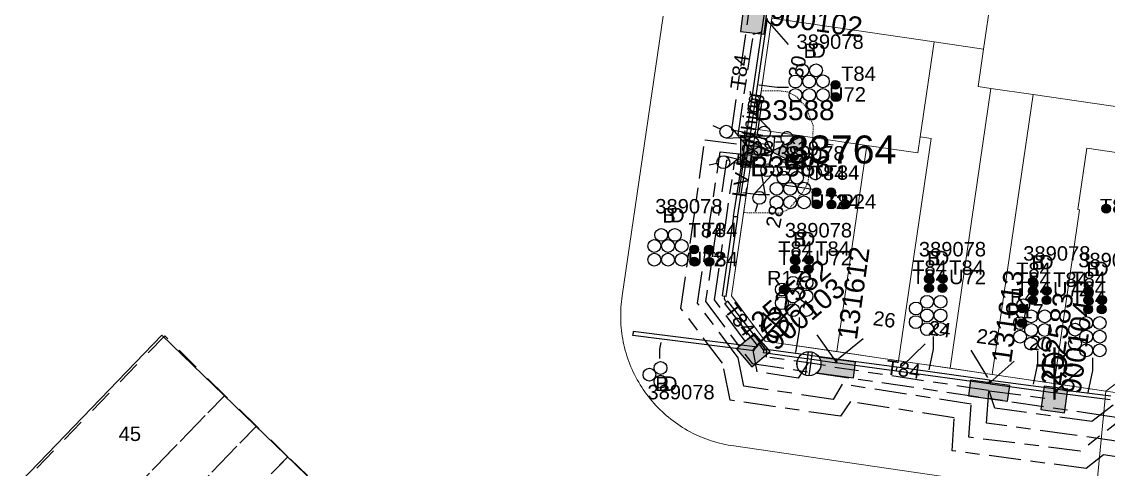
# Model space of a CAD drawing. Header units: metres. Extents: x 305195 to 306755, y 6261447 to 6263623.
# Drawn here: x 305502.8 to 305638.5, y 6262434 to 6262489.9 of the extents above; entities that cross this region are included whole.
import ezdxf
from ezdxf.enums import TextEntityAlignment as Align

# ---------------------------------------------------------------- set-up
doc = ezdxf.new("R2010")
doc.units = ezdxf.units.M
for name, pattern in [('Cable Exist UG', [8.2, 4, -1.2, 1.8, -1.2]), ('Dash', [5, 3, -2]), ('HIDDEN', [0.375, 0.25, -0.125]), ('HIDDEN2', [0.1875, 0.125, -0.0625])]:
    doc.linetypes.add(name, pattern=pattern)
doc.layers.get('0').update_dxf_attribs({"color": 6})
for name, color, linetype, lineweight in [('Cadastre Developer_SP_EXT', 9, 'Continuous', 5), ('Cadastre Land Parcels_SP_EXT', 9, 'Continuous', 5), ('Cadastre Other Property_SP_EXT', 9, 'HIDDEN', 5), ('Cadastre Roads_SP_EXT', 9, 'Continuous', 5)]:
    doc.layers.add(name, color=color, linetype=linetype, lineweight=lineweight)
for name, color, linetype in [('Duct_SP_EXT', 7, 'Continuous'), ('Equip_HV_EXT', 7, 'Continuous'), ('Equip_LV_EXT', 7, 'Continuous'), ('Equip_SP_SL_EXT', 7, 'Continuous'), ('Mains_HV_EXT', 7, 'Continuous'), ('Mains_LV_EXT', 7, 'Continuous'), ('Mains_LV_SL_EXT', 7, 'Continuous'), ('Sub_SP_EXT', 7, 'Continuous'), ('SupportsUG_SP_LV_EXT', 7, 'Continuous'), ('SupportsUG_SP_LV_SL_EXT', 7, 'Continuous'), ('Trench_SP_EXT', 7, 'Continuous')]:
    doc.layers.add(name, color=color, linetype=linetype)
doc.styles.add('COLUMN_LABEL', font='arial.ttf')
doc.styles.add('iecARIAL', font='arial.ttf', dxfattribs={"height": 2})
doc.styles.add('POLE_LABEL', font='arial.ttf')
doc.styles.get("Standard").update_dxf_attribs({"font": 'arial.ttf'})
doc.styles.add('SWITCH_LABEL', font='arial.ttf', dxfattribs={"height": 2.5})
doc.linetypes.add('Cable E UG', pattern='A,6,-0.5,["E",Standard,S=1.7,R=0,X=0.5,Y=-1],-2.9', length=9.4)

# ---------------------------------------------------------------- blocks, each defined once
blk = doc.blocks.new('SUB_PADMOUNT_EXT')
for points in [[(0, 0), (-3.84, 1.92), (-3.84, -1.92)], [(0, 0), (3.84, 1.92), (3.84, -1.92)]]:
    blk.add_hatch(color=256).paths.add_polyline_path(points)
for p, q in [((3.84, 1.92), (-3.84, -1.92)), ((-3.84, 1.92), (3.84, -1.92))]:
    blk.add_line(p, q)
blk.add_lwpolyline([(-3.84, -1.92), (3.84, -1.92), (3.84, 1.92), (-3.84, 1.92)], close=True)
for tag, height, flags, p in [('ASSET_NUM', 3.5, 8, (2, 2)), ('STREET_CODE', 0.2, 9, (1.5, 0)), ('CONSTRUCTED_VOLTAGE', 0.2, 9, (1.5, -0.2)), ('OPERATING_VOLTAGE', 0.2, 9, (1.5, -0.6)), ('ORIENTATION', 0.2, 9, (1.5, -0.8)), ('OWNED_BY', 0.2, 9, (1.5, -1)), ('OPERATED_BY', 0.2, 9, (1.5, -1.2)), ('NO_PHASES', 0.2, 9, (1.5, -0.4)), ('MAINTAINED_BY', 0.2, 9, (1.5, -1.4)), ('SECONDARY_VOLTAGE', 0.2, 9, (1.5, -1.6)), ('STATE', 0.2, 9, (1.5, -1.8)), ('SUBSTATION_TYPE', 0.2, 9, (1.5, -2.2)), ('PARENT', 0.2, 9, (1.5, -2)), ('USAGE', 0.2, 9, (1.5, -2.4)), ('LEGEND', 0.2, 9, (1.5, -2.6)), ('LOCATION', 0.2, 9, (1.5, -2.8)), ('STREETNAME', 0.2, 9, (1.5, -3)), ('SUBURB', 0.2, 9, (1.5, -3.2)), ('Z', 0.2, 1, (1.5, -3.6)), ('NOTES', 0.2, 9, (1.5, -3.4))]:
    blk.add_attdef(tag, text='', height=height, dxfattribs=dict(flags=flags)).set_placement(p, align=Align.MIDDLE_LEFT)
blk = doc.blocks.new('COLUMN_EXT')
blk.add_hatch(color=256).paths.add_polyline_path([(-1.49, 1.48), (-1.49, -1.49), (1.48, -1.49), (1.48, 1.48)])
blk.add_lwpolyline([(-1.49, -1.49), (1.48, -1.49), (1.48, 1.48), (-1.49, 1.48)], close=True)
for tag, height, style, flags, p in [('ASSET_NUM', 2.5, 'COLUMN_LABEL', 8, (2, 2)), ('STRUCTURE_PLANT_NUMBER', 0.2, 'POLE_LABEL', 9, (1.81, 0.03)), ('STREET_CODE', 0.2, 'COLUMN_LABEL', 9, (1.81, -0.2))]:
    blk.add_attdef(tag, text='', height=height, dxfattribs=dict(style=style, flags=flags)).set_placement(p, align=Align.MIDDLE_LEFT)
at = {"flags": 9}
for tag, p in [('COLUMN_TYPE', (1.81, -0.4)), ('OWNED_BY', (1.81, -0.6)), ('STATE', (1.81, -0.8)), ('USAGE', (1.81, -1)), ('LEGEND', (1.81, -1.2)), ('LOCATION', (1.81, -1.4)), ('STREETNAME', (1.81, -1.6)), ('SUBURB', (1.81, -1.8)), ('NOTES', (1.81, -2))]:
    blk.add_attdef(tag, text='', height=0.2, dxfattribs=at).set_placement(p, align=Align.MIDDLE_LEFT)
at = {"flags": 1}
blk.add_attdef('Z', (1.81, -2.35), '', height=0.2, dxfattribs=at)
blk = doc.blocks.new('PILLAR_EXT')
blk.add_hatch(color=256).paths.add_polyline_path([(-2.475, 0.99), (-2.475, -0.99), (2.475, -0.99), (2.475, 0.99)])
blk.add_lwpolyline([(-2.475, -0.99), (2.475, -0.99), (2.475, 0.99), (-2.475, 0.99)], close=True)
at = {"style": 'iecARIAL', "flags": 8}
blk.add_attdef('ASSET_NUM', (1.5, 3.5), '', height=2.5, dxfattribs=at)
for tag, p, flags in [('OWNED_BY', (0, -0.2), 9), ('STATE', (0, -0.4), 9), ('SUPPORT_TYPE', (0, -0.6), 9), ('USAGE', (0, -0.8), 9), ('LEGEND', (0, -1), 9), ('LOCATION', (0, -1.2), 9), ('NOTES', (0, -1.4), 9), ('STREETNAME', (0, -1.8), 9), ('SUBURB', (0, -2), 1), ('PARENT', (0, -1.6), 9)]:
    blk.add_attdef(tag, p, '', height=0.2, dxfattribs=dict(flags=flags))
blk = doc.blocks.new('DUCT_EXT')
blk.add_circle((0, 0.8), 0.8)
at = {"flags": 1}
blk.add_attdef('Z', (0, 0), '', height=0.2, dxfattribs=at)
at = {"flags": 9}
for tag, p in [('DUCT_CODE', (0, 0)), ('XSECT_TYPE', (0, -0.2)), ('STATE', (0, -0.6)), ('FB_REFERENCE', (0, -0.4)), ('NOTES', (0, -0.8))]:
    blk.add_attdef(tag, text='', height=0.2, dxfattribs=at).set_placement(p, align=Align.MIDDLE_LEFT)
blk = doc.blocks.new('SL_LANTERN_EXT')
at = {"lineweight": 40}
for p, q in [((-1.46, 5.68), (-1.06, 5.28)), ((0, 1.97), (0, 6.47)), ((1.46, 5.68), (1.06, 5.28)), ((-2.25, 4.22), (2.25, 4.22)), ((-1.46, 2.76), (-1.06, 3.16)), ((0, 0), (0, 2.72)), ((1.46, 2.76), (1.06, 3.16))]:
    blk.add_line(p, q, dxfattribs=at)
blk.add_circle((0, 4.22), 1.5, dxfattribs=at)
at = {"style": 'iecARIAL', "flags": 8}
blk.add_attdef('ASSET_NUM', (1.5, 1.5), '', height=2.5, dxfattribs=at)
for tag, p, height, flags in [('CONSTRUCTED_VOLTAGE', (0.98, -0.65), 0.2, 9), ('CONTROL_TYPE', (0.98, -0.85), 0.2, 9), ('LANTERN_PURPOSE', (0.98, -1.05), 0.2, 9), ('LANTERN_TYPE', (0.98, -1.25), 0.2, 9), ('NO_PHASES', (0.98, -1.45), 0.2, 9), ('LNUMBER', (2.18, -3.25), 2.5, 8), ('OPERATING_VOLTAGE', (0.98, -1.65), 0.2, 9), ('ORIENTATION', (0.98, -1.85), 0.2, 9), ('OWNED_BY', (0.98, -2.05), 0.2, 9), ('STATE', (0.98, -2.25), 0.2, 9), ('USAGE', (0.98, -2.45), 0.2, 9), ('CEXIST', (0.98, -2.65), 0.2, 9), ('CNEW', (0.98, -2.85), 0.2, 9), ('CNUMBER', (0.98, -3.05), 0.2, 9), ('CREMOVE', (0.98, -3.25), 0.2, 9), ('CREPLACE', (0.98, -3.45), 0.2, 9), ('LKINGHEIGHT', (0.98, -3.65), 0.2, 9), ('LBRACKET', (0.98, -3.85), 0.2, 9), ('LBRACKETVOCAB', (0.98, -4.05), 0.2, 9), ('LCATEGORY', (0.98, -4.25), 0.2, 9), ('LCHARGE1', (0.98, -4.45), 0.2, 9), ('LCHARGE1PERCENT', (0.98, -4.65), 0.2, 9), ('LCHARGE2', (0.98, -4.85), 0.2, 9), ('LCHARGE2PERCENT', (0.98, -5.05), 0.2, 9), ('LCHARGE3', (0.98, -5.25), 0.2, 9), ('LCHARGE3PERCENT', (0.98, -5.45), 0.2, 9), ('LEXIST', (0.98, -5.65), 0.2, 9), ('LLAMP', (0.98, -5.85), 0.2, 9), ('LLAMPVOCAB', (0.98, -6.05), 0.2, 9), ('LMAST', (0.98, -6.25), 0.2, 9), ('LMASTVOCAB', (0.98, -6.45), 0.2, 9), ('LNEW', (0.98, -6.65), 0.2, 9), ('LANTNUMBER', (0.98, -6.85), 0.2, 9), ('LOUTREACH', (0.98, -7.25), 0.2, 9), ('LOUTREACHVOCAB', (0.98, -7.45), 0.2, 9), ('LRATECODE', (0.98, -7.65), 0.2, 9), ('LREMOVE', (0.98, -7.85), 0.2, 9), ('LREPLACE', (0.98, -8.05), 0.2, 9), ('LTYPE', (0.98, -8.25), 0.2, 9), ('STREETNAME', (0.98, -9.25), 0.2, 9), ('SUBURB', (0.98, -9.45), 0.2, 1), ('LTYPEVOCAB', (0.98, -8.45), 0.2, 9), ('LEGEND', (0.98, -8.65), 0.2, 9), ('LOCATION', (0.98, -8.85), 0.2, 9), ('NOTES', (0.98, -9.05), 0.2, 9)]:
    blk.add_attdef(tag, p, '', height=height, dxfattribs=dict(flags=flags))
blk = doc.blocks.new('LV_UG_DFUSE_CLOSED_EXT')
for points in [[(1, 0), (0, 0)], [(5.04, 0.73), (2.16, -0.72)], [(5.05, -0.71), (2.16, 0.72)], [(6.2, 0.01), (7.2, 0.01)]]:
    blk.add_lwpolyline(points)
for centre in [(1.8, 0), (5.4, 0.01)]:
    blk.add_circle(centre, 0.8)
at = {"flags": 9}
for tag, p in [('ACTUAL_STATUS', (0, 0)), ('CONSTRUCTED_VOLTAGE', (0, -0.2)), ('OPERATING_VOLTAGE', (0, -0.6)), ('ORIENTATION', (0, -0.8)), ('STATE', (0, -1)), ('SWITCH_TYPE', (0, -1.2)), ('NO_PHASES', (0, -0.4)), ('USAGE', (0, -1.4)), ('NOTES', (0, -1.6))]:
    blk.add_attdef(tag, text='', height=0.2, dxfattribs=at).set_placement(p, align=Align.MIDDLE_LEFT)
at = {"flags": 1}
blk.add_attdef('Z', (0, 0), '', height=0.2, dxfattribs=at)
blk = doc.blocks.new('LV_UG_LINKS_CLOSED_EXT')
blk.add_wipeout([(-1.06, 1.06), (-1.18, 0.92), (-1.29, 0.76), (-1.37, 0.59), (-1.43, 0.42), (-1.48, 0.23), (-1.49, 0.05), (-1.49, -0.14), (-1.46, -0.33), (-1.41, -0.51), (-1.33, -0.68), (-1.24, -0.84), (-1.12, -0.99), (-0.99, -1.12), (-0.84, -1.24), (-0.68, -1.33), (-0.51, -1.41), (-0.33, -1.46), (-0.14, -1.49), (0.05, -1.49), (0.23, -1.48), (0.42, -1.43), (0.59, -1.37), (0.76, -1.29), (0.92, -1.18), (1.06, -1.06), (1.18, -0.92), (1.29, -0.76), (1.37, -0.59), (1.43, -0.42), (1.48, -0.23), (1.49, -0.05), (1.49, 0.14), (1.46, 0.33), (1.41, 0.51), (1.33, 0.68), (1.24, 0.84), (1.12, 0.99), (0.99, 1.12), (0.84, 1.24), (0.68, 1.33), (0.51, 1.41), (0.33, 1.46), (0.14, 1.49), (-0.05, 1.49), (-0.23, 1.48), (-0.42, 1.43), (-0.59, 1.37), (-0.76, 1.29), (-0.92, 1.18)])
for p, q in [((-0.25, -1.48), (-0.25, 1.48)), ((0.25, -1.48), (0.25, 1.48))]:
    blk.add_line(p, q)
blk.add_circle((0, 0), 1.5)
at = {"flags": 9}
for tag, p in [('ACTUAL_STATUS', (0, 0)), ('CONSTRUCTED_VOLTAGE', (0, -0.2)), ('OPERATING_VOLTAGE', (0, -0.6)), ('ORIENTATION', (0, -0.8)), ('STATE', (0, -1)), ('SWITCH_TYPE', (0, -1.2)), ('NO_PHASES', (0, -0.4)), ('USAGE', (0, -1.4)), ('NOTES', (0, -1.6))]:
    blk.add_attdef(tag, text='', height=0.2, dxfattribs=at).set_placement(p, align=Align.MIDDLE_LEFT)
at = {"flags": 1}
blk.add_attdef('Z', (0, 0), '', height=0.2, dxfattribs=at)
blk = doc.blocks.new('SWG_HOLEC_SU_NO_EXT')
blk.add_line((1.8, -2), (5.8, -2))
for points in [[(1, 0), (0, 0)], [(6.6, 0), (7.6, 0)]]:
    blk.add_lwpolyline(points)
for points in [[(1.8, -0.8, 1), (1.8, 0.8, 1)], [(5.8, -0.8, 1), (5.8, 0.8, 1)]]:
    blk.add_lwpolyline(points, format="xyb", close=True)
at = {"insert": (5.31, -3.64), "char_height": 1.4, "width": 3.8863, "attachment_point": 1, "rotation": 180}
blk.add_mtext('{\\fArial|b0|i0|c0|p34;N/O}', dxfattribs=at)
at = {"style": 'SWITCH_LABEL', "flags": 8}
blk.add_attdef('ASSET_NUM', text='', height=2.5, rotation=179.9544, dxfattribs=at).set_placement((-2.4, 0), align=Align.MIDDLE_LEFT)
at = {"flags": 1}
blk.add_attdef('Z', (0, 0), '', height=0.2, dxfattribs=at)
at = {"flags": 9}
for tag, p in [('ACTUAL_STATUS', (0, -0.4)), ('CONSTRUCTED_VOLTAGE', (0, -0.6)), ('OPERATING_VOLTAGE', (0, -1)), ('ORIENTATION', (0, -1.2)), ('OWNED_BY', (0, -1.4)), ('NO_PHASES', (0, -0.8)), ('STATE', (0, -1.8)), ('SWITCH_TYPE', (0, -2)), ('STREETNAME', (0, -2.6)), ('SUBURB', (0, -2.8)), ('PARENT', (0, -1.6)), ('USAGE', (0, -2.2)), ('LOCATION', (0, -2.4)), ('NOTES', (0, -3))]:
    blk.add_attdef(tag, text='', height=0.2, dxfattribs=at).set_placement(p, align=Align.MIDDLE_LEFT)
at = {"style": 'SWITCH_LABEL', "flags": 9}
blk.add_attdef('STREET_CODE', text='', height=0.2, dxfattribs=at).set_placement((0, -0.2), align=Align.MIDDLE_LEFT)
blk = doc.blocks.new('SWG_HOLEC_SU_EXT')
blk.add_line((1.8, -2), (5.8, -2))
for points in [[(1, 0), (0, 0)], [(6.6, 0), (7.6, 0)]]:
    blk.add_lwpolyline(points)
for points in [[(1.8, -0.8, 1), (1.8, 0.8, 1)], [(5.8, -0.8, 1), (5.8, 0.8, 1)]]:
    blk.add_lwpolyline(points, format="xyb", close=True)
at = {"style": 'SWITCH_LABEL', "flags": 8}
blk.add_attdef('ASSET_NUM', text='', height=2.5, rotation=179.9544, dxfattribs=at).set_placement((-2.4, 0), align=Align.MIDDLE_LEFT)
at = {"flags": 1}
blk.add_attdef('Z', (0, 0), '', height=0.2, dxfattribs=at)
at = {"flags": 9}
for tag, p in [('ACTUAL_STATUS', (0, -0.4)), ('CONSTRUCTED_VOLTAGE', (0, -0.6)), ('OPERATING_VOLTAGE', (0, -1)), ('ORIENTATION', (0, -1.2)), ('OWNED_BY', (0, -1.4)), ('NO_PHASES', (0, -0.8)), ('STATE', (0, -1.8)), ('SWITCH_TYPE', (0, -2)), ('STREETNAME', (0, -2.6)), ('SUBURB', (0, -2.8)), ('PARENT', (0, -1.6)), ('USAGE', (0, -2.2)), ('LOCATION', (0, -2.4)), ('NOTES', (0, -3))]:
    blk.add_attdef(tag, text='', height=0.2, dxfattribs=at).set_placement(p, align=Align.MIDDLE_LEFT)
at = {"style": 'SWITCH_LABEL', "flags": 9}
blk.add_attdef('STREET_CODE', text='', height=0.2, dxfattribs=at).set_placement((0, -0.2), align=Align.MIDDLE_LEFT)
blk = doc.blocks.new('CABLE_LARGE_EXT')
h = blk.add_hatch(color=256)
edge = h.paths.add_edge_path()
edge.add_arc((0, 0.55), 0.55, 0, 360)
blk.add_circle((0, 0.55), 0.55)
at = {"flags": 1}
blk.add_attdef('Z', (0, 0), '', height=0.2, dxfattribs=at)
at = {"flags": 9}
for tag, p in [('COND_CODE', (0, 0)), ('STATE', (0, -0.4)), ('XSECT_SIZE', (0, -0.6)), ('FB_REFERENCE', (0, -0.2)), ('NOTES', (0, -0.8))]:
    blk.add_attdef(tag, text='', height=0.2, dxfattribs=at).set_placement(p, align=Align.MIDDLE_LEFT)

msp = doc.modelspace()

# ---------------------------------------------------------------- linework, layer by layer
at = {"layer": 'Cadastre Developer_SP_EXT', "linetype": 'Dash'}
for points in [[(305520.68, 6262450.67), (305502.16, 6262431.51), (305509.74, 6262424.17), (305528.17, 6262443.22), (305520.68, 6262450.67)], [(305513.7, 6262420.34), (305532.13, 6262439.4), (305528.17, 6262443.22), (305509.74, 6262424.17), (305513.7, 6262420.34)], [(305536.07, 6262435.57), (305532.13, 6262439.4), (305513.7, 6262420.34), (305517.65, 6262416.52), (305536.07, 6262435.57)], [(305536.07, 6262435.57), (305517.65, 6262416.52), (305523.67, 6262410.7), (305542.09, 6262429.75), (305536.07, 6262435.57)]]:
    msp.add_lwpolyline(points, close=True, dxfattribs=at)
at = {"layer": 'Cadastre Land Parcels_SP_EXT', "linetype": 'Continuous'}
for points in [[(305623.87, 6262492.96), (305597.49, 6262497.04), (305596.5, 6262490.3), (305616.73, 6262487.36), (305622.92, 6262486.44), (305623.87, 6262492.96)], [(305650.03, 6262490.34), (305624.05, 6262494.14), (305623.87, 6262492.96), (305622.92, 6262486.44), (305622.24, 6262481.77), (305623.84, 6262481.54), (305629.11, 6262480.77), (305648.22, 6262477.97), (305650.03, 6262490.34)], [(305615, 6262475.48), (305616.73, 6262487.36), (305596.5, 6262490.3), (305596.25, 6262488.6), (305594.48, 6262476.46), (305608.35, 6262474.43), (305614.71, 6262473.51), (305614.72, 6262473.5), (305615, 6262475.48)], [(305623.84, 6262481.54), (305622.24, 6262481.77), (305622.92, 6262486.44), (305616.73, 6262487.36), (305615, 6262475.48), (305616.36, 6262475.28), (305612.31, 6262447.55), (305618.74, 6262446.61), (305623.84, 6262481.54)], [(305629.11, 6262480.77), (305623.84, 6262481.54), (305618.74, 6262446.61), (305624.01, 6262445.84), (305629.11, 6262480.77)], [(305648.22, 6262477.97), (305629.11, 6262480.77), (305624.01, 6262445.84), (305631.74, 6262444.71), (305634.9, 6262466.38), (305634.69, 6262466.41), (305635.81, 6262474.08), (305647.4, 6262472.39), (305648.22, 6262477.97)], [(305608.35, 6262474.43), (305594.48, 6262476.46), (305591.44, 6262455.66), (305595.66, 6262449.99), (305604.58, 6262448.68), (305608.35, 6262474.43)], [(305616.36, 6262475.28), (305615, 6262475.48), (305614.72, 6262473.5), (305614.71, 6262473.51), (305608.35, 6262474.43), (305604.58, 6262448.68), (305612.31, 6262447.55), (305616.36, 6262475.28)], [(305643.83, 6262448), (305647.4, 6262472.39), (305635.81, 6262474.08), (305634.69, 6262466.41), (305634.9, 6262466.38), (305631.74, 6262444.71), (305638.17, 6262443.77), (305643.83, 6262448)]]:
    msp.add_lwpolyline(points, close=True, dxfattribs=at)
for points in [[(305636.88, 6262430.31), (305591.72, 6262436.91), (305591.37, 6262436.97), (305591.01, 6262437.03), (305590.66, 6262437.1), (305590.31, 6262437.17), (305589.96, 6262437.26), (305589.61, 6262437.35), (305589.26, 6262437.45), (305588.92, 6262437.56), (305588.58, 6262437.68), (305588.24, 6262437.8), (305587.9, 6262437.93), (305587.57, 6262438.07), (305587.24, 6262438.21), (305586.91, 6262438.36), (305586.59, 6262438.52), (305586.27, 6262438.69), (305585.95, 6262438.86), (305585.64, 6262439.04), (305585.33, 6262439.23), (305585.03, 6262439.42), (305584.73, 6262439.62), (305584.44, 6262439.83), (305584.15, 6262440.04), (305583.86, 6262440.26), (305583.58, 6262440.49), (305583.3, 6262440.72), (305583.03, 6262440.96), (305582.77, 6262441.21), (305582.51, 6262441.45), (305582.25, 6262441.71), (305582.01, 6262441.97), (305581.76, 6262442.24), (305581.53, 6262442.51), (305581.29, 6262442.79), (305581.07, 6262443.07), (305580.85, 6262443.36), (305580.64, 6262443.65), (305580.43, 6262443.94), (305580.24, 6262444.24), (305580.04, 6262444.55), (305579.86, 6262444.86), (305579.68, 6262445.17), (305579.51, 6262445.49), (305579.34, 6262445.81), (305579.18, 6262446.13), (305579.03, 6262446.46), (305578.89, 6262446.79), (305578.75, 6262447.13), (305578.63, 6262447.46), (305578.5, 6262447.8), (305578.39, 6262448.15), (305578.28, 6262448.49), (305578.19, 6262448.84), (305578.1, 6262449.19), (305578.01, 6262449.54), (305577.94, 6262449.89), (305577.87, 6262450.24), (305577.81, 6262450.6), (305577.76, 6262450.96), (305577.71, 6262451.31), (305577.68, 6262451.67), (305577.65, 6262452.03), (305577.65, 6262452.03), (305577.63, 6262452.39), (305577.61, 6262452.75), (305577.61, 6262453.11), (305577.61, 6262453.48), (305577.62, 6262453.84), (305577.64, 6262454.2), (305577.67, 6262454.56), (305577.71, 6262454.92), (305577.75, 6262455.27), (305577.8, 6262455.63), (305582.91, 6262490.55)], [(305474.16, 6262402.89), (305520.32, 6262450.72), (305654.26, 6262321.2)], [(305654.26, 6262321.2), (305520.32, 6262450.72), (305474.16, 6262402.89)]]:
    msp.add_lwpolyline(points, dxfattribs=at)
at = {"layer": 'Cadastre Other Property_SP_EXT', "linetype": 'HIDDEN2'}
msp.add_lwpolyline([(305595.15, 6262481.25), (305592.97, 6262466.03), (305597.68, 6262465.98), (305598.67, 6262466.53), (305600.27, 6262468.48), (305600.97, 6262469.7), (305601.52, 6262473.84), (305601.66, 6262476.92), (305600.74, 6262479.22), (305599.5, 6262480.56), (305598.44, 6262481.11), (305597.29, 6262481.25), (305595.15, 6262481.25)], close=True, dxfattribs=at)
at = {"layer": 'Cadastre Roads_SP_EXT', "linetype": 'Continuous'}
for points in [[(305582.91, 6262490.55), (305577.8, 6262455.63), (305577.75, 6262455.27), (305577.71, 6262454.92), (305577.67, 6262454.56), (305577.64, 6262454.2), (305577.62, 6262453.84), (305577.61, 6262453.48), (305577.61, 6262453.11), (305577.61, 6262452.75), (305577.63, 6262452.39), (305577.65, 6262452.03), (305577.68, 6262451.67), (305577.71, 6262451.31), (305577.76, 6262450.96), (305577.81, 6262450.6), (305577.87, 6262450.24), (305577.94, 6262449.89), (305578.01, 6262449.54), (305578.1, 6262449.19), (305578.19, 6262448.84), (305578.28, 6262448.49), (305578.39, 6262448.15), (305578.5, 6262447.8), (305578.63, 6262447.46), (305578.75, 6262447.13), (305578.89, 6262446.79), (305579.03, 6262446.46), (305579.18, 6262446.13), (305579.34, 6262445.81), (305579.51, 6262445.49), (305579.68, 6262445.17), (305579.86, 6262444.86), (305580.04, 6262444.55), (305580.24, 6262444.24), (305580.43, 6262443.94), (305580.64, 6262443.65), (305580.85, 6262443.36), (305581.07, 6262443.07), (305581.29, 6262442.79), (305581.53, 6262442.51), (305581.76, 6262442.24), (305582.01, 6262441.97), (305582.25, 6262441.71), (305582.51, 6262441.45), (305582.77, 6262441.21), (305583.03, 6262440.96), (305583.3, 6262440.72), (305583.58, 6262440.49), (305583.86, 6262440.26), (305584.15, 6262440.04), (305584.44, 6262439.83), (305584.73, 6262439.62), (305585.03, 6262439.42), (305585.33, 6262439.23), (305585.64, 6262439.04), (305585.95, 6262438.86), (305586.27, 6262438.69), (305586.59, 6262438.52), (305586.91, 6262438.36), (305587.24, 6262438.21), (305587.57, 6262438.07), (305587.9, 6262437.93), (305588.24, 6262437.8), (305588.58, 6262437.68), (305588.92, 6262437.56), (305589.26, 6262437.45), (305589.61, 6262437.35), (305589.96, 6262437.26), (305590.31, 6262437.17), (305590.66, 6262437.1), (305591.01, 6262437.03), (305591.37, 6262436.97), (305591.72, 6262436.91), (305636.88, 6262430.31), (305638.17, 6262443.77), (305638.17, 6262443.77), (305595.66, 6262449.99), (305591.44, 6262455.66), (305596.25, 6262488.6), (305606.98, 6262561.93)], [(305643.83, 6262448), (305638.17, 6262443.77), (305658.93, 6262440.74)]]:
    msp.add_lwpolyline(points, dxfattribs=at)
at = {"layer": 'Duct_SP_EXT'}
for p, q in [((305593.49, 6262476.75), (305595.49, 6262490.33)), ((305593.96, 6262476.67), (305595.96, 6262490.26)), ((305593.21, 6262475.02), (305593.49, 6262476.75)), ((305593.49, 6262476.75), (305593.72, 6262476.71)), ((305593.68, 6262474.95), (305593.96, 6262476.67)), ((305593.96, 6262476.67), (305593.72, 6262476.71)), ((305591.71, 6262465.54), (305593.21, 6262475.02)), ((305592.18, 6262465.47), (305593.68, 6262474.95)), ((305593.21, 6262475.02), (305593.44, 6262474.99)), ((305593.21, 6262475.02), (305593.44, 6262474.99)), ((305593.68, 6262474.95), (305593.44, 6262474.99)), ((305593.68, 6262474.95), (305593.44, 6262474.99)), ((305590.33, 6262455.64), (305591.75, 6262465.57)), ((305590.8, 6262455.57), (305592.22, 6262465.5)), ((305591.71, 6262465.54), (305591.94, 6262465.5)), ((305591.75, 6262465.57), (305591.99, 6262465.53)), ((305592.18, 6262465.47), (305591.94, 6262465.5)), ((305592.22, 6262465.5), (305591.99, 6262465.53)), ((305590.33, 6262455.64), (305590.56, 6262455.6)), ((305590.8, 6262455.57), (305590.56, 6262455.6)), ((305590.6, 6262454.69), (305590.79, 6262454.83)), ((305590.98, 6262454.98), (305590.79, 6262454.83)), ((305595.06, 6262449.75), (305590.98, 6262454.98)), ((305594.68, 6262449.46), (305590.6, 6262454.69)), ((305579.12, 6262450.71), (305579.15, 6262450.95)), ((305594.28, 6262448.8), (305579.12, 6262450.71)), ((305579.18, 6262451.19), (305579.15, 6262450.95)), ((305594.34, 6262449.28), (305579.18, 6262451.19)), ((305594.68, 6262449.46), (305594.87, 6262449.6)), ((305595.06, 6262449.75), (305594.87, 6262449.6)), ((305594.28, 6262448.8), (305594.31, 6262449.04)), ((305594.34, 6262449.28), (305594.31, 6262449.04)), ((305595.44, 6262448.54), (305595.47, 6262448.77)), ((305595.5, 6262449.01), (305595.47, 6262448.77)), ((305604.44, 6262447.27), (305604.47, 6262447.51)), ((305612.03, 6262446.26), (305604.44, 6262447.27)), ((305604.51, 6262447.75), (305604.47, 6262447.51)), ((305612.09, 6262446.74), (305604.51, 6262447.75)), ((305604.58, 6262447.25), (305604.61, 6262447.49)), ((305604.64, 6262447.73), (305604.61, 6262447.49)), ((305612.09, 6262446.74), (305612.06, 6262446.5)), ((305612.09, 6262446.74), (305612.06, 6262446.5)), ((305623.65, 6262445.14), (305612.09, 6262446.74)), ((305612.03, 6262446.26), (305612.06, 6262446.5)), ((305612.03, 6262446.26), (305612.06, 6262446.5)), ((305623.59, 6262444.67), (305612.03, 6262446.26)), ((305623.59, 6262444.67), (305623.62, 6262444.91)), ((305623.65, 6262445.14), (305623.62, 6262444.91)), ((305623.73, 6262444.61), (305623.76, 6262444.85)), ((305631.9, 6262443.52), (305623.73, 6262444.61)), ((305623.79, 6262445.09), (305623.76, 6262444.85)), ((305631.97, 6262444), (305623.79, 6262445.09)), ((305631.97, 6262444), (305631.93, 6262443.76)), ((305632.13, 6262443.97), (305632.1, 6262443.74)), ((305638.8, 6262443.12), (305632.13, 6262443.97)), ((305631.9, 6262443.52), (305631.93, 6262443.76)), ((305632.07, 6262443.5), (305632.1, 6262443.74)), ((305638.74, 6262442.65), (305632.07, 6262443.5))]:
    msp.add_line(p, q, dxfattribs=at)
for points in [[(305598.57, 6262481.65), (305597.15, 6262481.65), (305594.87, 6262481.94)], [(305596.2, 6262468.26), (305594.78, 6262468.26), (305592.85, 6262468.5)], [(305589.21, 6262460.61), (305590.01, 6262460.61), (305590.84, 6262460.46)], [(305599.91, 6262452.93), (305599.91, 6262451.37), (305599.45, 6262448.58)], [(305599.91, 6262452.93), (305599.91, 6262451.37), (305599.45, 6262448.58)], [(305582.49, 6262447.81), (305582.49, 6262448.98), (305582.65, 6262449.83)], [(305616.64, 6262450.56), (305616.64, 6262449), (305616.1, 6262446.42)], [(305629.64, 6262448.73), (305629.64, 6262447.17), (305629.11, 6262444.64)], [(305636.52, 6262447.91), (305636.52, 6262446.34), (305635.94, 6262443.6)]]:
    msp.add_lwpolyline(points, dxfattribs=at)
at = {"layer": 'Mains_HV_EXT', "linetype": 'Cable Exist UG'}
msp.add_lwpolyline([(305603.11, 6262580.58), (305603.77, 6262577.49), (305604.14, 6262575.11), (305604.34, 6262572.96), (305604.52, 6262568.7), (305604.52, 6262568.7), (305604.34, 6262565.02), (305603.82, 6262561.05), (305602.74, 6262553.62), (305602.27, 6262550.45), (305601.07, 6262542.26), (305596.74, 6262512.62), (305591.43, 6262476.35), (305596.83, 6262475.44), (305596.65, 6262473.54)], dxfattribs=at)
at = {"layer": 'Mains_HV_EXT', "linetype": 'Cable E UG'}
for points in [[(305596.05, 6262473.07), (305593.06, 6262473.47), (305592.7, 6262470.86)], [(305592.7, 6262470.86), (305592.36, 6262468.47)]]:
    msp.add_lwpolyline(points, dxfattribs=at)
at = {"layer": 'Mains_LV_EXT', "linetype": 'Cable Exist UG'}
for points in [[(305596.61, 6262473.52), (305595.59, 6262475.29), (305592.26, 6262475.72), (305594.17, 6262488.3), (305595.22, 6262488.58), (305595.61, 6262491.16), (305594.67, 6262491.44), (305595.4, 6262496.78)], [(305651.89, 6262489.76), (305645.69, 6262446.89), (305636.42, 6262439.98), (305624.31, 6262441.62), (305623.61, 6262443.81)], [(305623.54, 6262443.83), (305604.35, 6262446.72)], [(305670.25, 6262437.18), (305668.95, 6262435.25), (305642.15, 6262439.21), (305639.76, 6262437.47), (305633.94, 6262438.31), (305623.28, 6262439.76), (305623.59, 6262444)]]:
    msp.add_lwpolyline(points, dxfattribs=at)
at = {"layer": 'Mains_LV_SL_EXT', "linetype": 'Cable Exist UG'}
msp.add_lwpolyline([(305623.61, 6262443.81), (305631.76, 6262442.73)], dxfattribs=at)
at = {"layer": 'Trench_SP_EXT', "linetype": 'Cable Exist UG'}
for points in [[(305598.57, 6262487), (305595.72, 6262490.29)], [(305593.56, 6262474.88), (305596.07, 6262474.53)], [(305590.56, 6262455.6), (305590.53, 6262455.28), (305590.68, 6262454.97)], [(305607.89, 6262450.3), (305604.47, 6262447.51), (305601.94, 6262451.07)], [(305594.94, 6262449.53), (305595.47, 6262448.77)], [(305615.64, 6262449.66), (305612.28, 6262446.41)], [(305621.34, 6262448.87), (305623.76, 6262444.85), (305627.27, 6262447.95)], [(305635.2, 6262446.57), (305631.93, 6262443.76)]]:
    msp.add_lwpolyline(points, dxfattribs=at)

# ---------------------------------------------------------------- block references
at = {"layer": 'Duct_SP_EXT'}
for name, p in [('DUCT_EXT', (305600.3, 6262483)), ('DUCT_EXT', (305602, 6262482.99)), ('DUCT_EXT', (305599.44, 6262481.6)), ('DUCT_EXT', (305601.14, 6262481.6)), ('DUCT_EXT', (305602.86, 6262481.61)), ('CABLE_LARGE_EXT', (305604.42, 6262481.43)), ('DUCT_EXT', (305599.44, 6262479.91)), ('DUCT_EXT', (305601.15, 6262479.91)), ('DUCT_EXT', (305602.86, 6262479.91)), ('CABLE_LARGE_EXT', (305604.42, 6262479.92)), ('DUCT_EXT', (305597.93, 6262469.61)), ('DUCT_EXT', (305599.63, 6262469.6)), ('DUCT_EXT', (305597.07, 6262468.21)), ('DUCT_EXT', (305598.77, 6262468.21)), ('DUCT_EXT', (305600.49, 6262468.22)), ('CABLE_LARGE_EXT', (305602.05, 6262468.04)), ('CABLE_LARGE_EXT', (305603.9, 6262468.01)), ('DUCT_EXT', (305597.07, 6262466.52)), ('DUCT_EXT', (305598.78, 6262466.52)), ('DUCT_EXT', (305600.49, 6262466.52)), ('CABLE_LARGE_EXT', (305602.05, 6262466.53)), ('CABLE_LARGE_EXT', (305603.94, 6262466.49)), ('CABLE_LARGE_EXT', (305605.69, 6262466.52)), ('CABLE_LARGE_EXT', (305638.23, 6262465.98)), ('DUCT_EXT', (305582.67, 6262462.45)), ('DUCT_EXT', (305584.37, 6262462.45)), ('DUCT_EXT', (305581.81, 6262461.06)), ('DUCT_EXT', (305583.51, 6262461.06)), ('DUCT_EXT', (305585.23, 6262461.07)), ('CABLE_LARGE_EXT', (305586.79, 6262460.89)), ('CABLE_LARGE_EXT', (305588.64, 6262460.86)), ('DUCT_EXT', (305581.81, 6262459.37)), ('DUCT_EXT', (305583.52, 6262459.37)), ('DUCT_EXT', (305585.23, 6262459.37)), ('CABLE_LARGE_EXT', (305586.79, 6262459.37)), ('CABLE_LARGE_EXT', (305588.68, 6262459.34)), ('DUCT_EXT', (305627.86, 6262453.66))]:
    msp.add_blockref(name, p, dxfattribs=at)
for name, p, rotation in [('CABLE_LARGE_EXT', (305599.92, 6262460.13), 90.0000000000002), ('CABLE_LARGE_EXT', (305601.64, 6262460.15), 90.0000000000002), ('CABLE_LARGE_EXT', (305599.92, 6262458.98), 90.0000000000002), ('CABLE_LARGE_EXT', (305601.62, 6262458.98), 90.0000000000002), ('DUCT_EXT', (305599.92, 6262457.27), 90.0000000000002), ('DUCT_EXT', (305601.62, 6262457.28), 90.0000000000002), ('CABLE_LARGE_EXT', (305616.66, 6262457.76), 90.0000000000002), ('CABLE_LARGE_EXT', (305618.37, 6262457.78), 90.0000000000002), ('CABLE_LARGE_EXT', (305629.63, 6262457.42), 90.0000000000002), ('DUCT_EXT', (305598.54, 6262456.44), 90.0000000000002), ('CABLE_LARGE_EXT', (305598.54, 6262456.44), 90.0000000000002), ('DUCT_EXT', (305599.92, 6262455.57), 90.0000000000002), ('DUCT_EXT', (305601.62, 6262455.57), 90.0000000000002), ('CABLE_LARGE_EXT', (305616.65, 6262456.61), 90.0000000000002), ('CABLE_LARGE_EXT', (305618.35, 6262456.61), 90.0000000000002), ('CABLE_LARGE_EXT', (305629.63, 6262456.25), 90.0000000000002), ('CABLE_LARGE_EXT', (305631.35, 6262456.27), 90.0000000000002), ('CABLE_LARGE_EXT', (305636.53, 6262456.28), 90.0000000000002), ('DUCT_EXT', (305598.53, 6262454.74), 90.0000000000002), ('DUCT_EXT', (305615.27, 6262454.07), 90.0000000000002), ('DUCT_EXT', (305616.66, 6262454.9), 90.0000000000002), ('DUCT_EXT', (305618.35, 6262454.91), 90.0000000000002), ('CABLE_LARGE_EXT', (305629.63, 6262455.1), 90.0000000000002), ('CABLE_LARGE_EXT', (305631.32, 6262455.1), 90.0000000000002), ('CABLE_LARGE_EXT', (305636.53, 6262455.11), 90.0000000000002), ('CABLE_LARGE_EXT', (305638.25, 6262455.13), 90.0000000000002), ('DUCT_EXT', (305599.92, 6262453.86), 90.0000000000002), ('DUCT_EXT', (305601.62, 6262453.87), 90.0000000000002), ('DUCT_EXT', (305616.66, 6262453.2), 90.0000000000002), ('DUCT_EXT', (305618.35, 6262453.2), 90.0000000000002), ('CABLE_LARGE_EXT', (305628.29, 6262454.09), 90.0000000000002), ('DUCT_EXT', (305629.66, 6262453.08), 90.0000000000002), ('DUCT_EXT', (305631.35, 6262453.08), 90.0000000000002), ('CABLE_LARGE_EXT', (305636.53, 6262453.96), 90.0000000000002), ('CABLE_LARGE_EXT', (305638.22, 6262453.96), 90.0000000000002), ('DUCT_EXT', (305615.26, 6262452.37), 90.0000000000002), ('DUCT_EXT', (305616.65, 6262451.49), 90.0000000000002), ('DUCT_EXT', (305618.35, 6262451.5), 90.0000000000002), ('DUCT_EXT', (305628.27, 6262452.24), 90.0000000000002), ('CABLE_LARGE_EXT', (305628.27, 6262452.24), 90.0000000000002), ('DUCT_EXT', (305629.66, 6262451.38), 90.0000000000002), ('DUCT_EXT', (305631.35, 6262451.38), 90.0000000000002), ('DUCT_EXT', (305635.15, 6262451.42), 90.0000000000002), ('DUCT_EXT', (305636.53, 6262452.25), 90.0000000000002), ('DUCT_EXT', (305638.22, 6262452.26), 90.0000000000002), ('DUCT_EXT', (305628.27, 6262450.55), 90.0000000000002), ('DUCT_EXT', (305636.53, 6262450.55), 90.0000000000002), ('DUCT_EXT', (305638.22, 6262450.55), 90.0000000000002), ('DUCT_EXT', (305629.65, 6262449.67), 90.0000000000002), ('DUCT_EXT', (305631.35, 6262449.68), 90.0000000000002), ('DUCT_EXT', (305635.14, 6262449.72), 90.0000000000002), ('DUCT_EXT', (305636.53, 6262448.84), 90.0000000000002), ('DUCT_EXT', (305638.22, 6262448.85), 90.0000000000002), ('DUCT_EXT', (305583.39, 6262446.64), 90.0267633701163), ('DUCT_EXT', (305582, 6262445.8), 90.0267633701163), ('DUCT_EXT', (305583.39, 6262444.94), 90.0267633701163)]:
    msp.add_blockref(name, p, dxfattribs=dict(at, rotation=rotation))
at = {"layer": 'Equip_HV_EXT'}
ref = msp.add_blockref('SWG_HOLEC_SU_NO_EXT', (305596.62, 6262475.57), dxfattribs=dict(at, rotation=351.7851826164227))
ref.add_attrib('ASSET_NUM', 'B3588', dxfattribs={"layer": '0', "height": 2.5, "style": 'SWITCH_LABEL'}).set_placement((305594.22, 6262476.82), align=Align.BOTTOM_LEFT)
ref = msp.add_blockref('SWG_HOLEC_SU_EXT', (305596.18, 6262471.8), dxfattribs=dict(at, rotation=351.6434332987226))
ref.add_attrib('ASSET_NUM', 'B3586', dxfattribs={"layer": '0', "height": 2.5, "style": 'SWITCH_LABEL'}).set_placement((305593.78, 6262473.05), align=Align.TOP_LEFT)
at = {"layer": 'Equip_LV_EXT'}
for p, rotation in [((305596.08, 6262474.31), 108.5422764537927), ((305595.75, 6262473.97), 156.3449070236222), ((305595.7, 6262473.49), 192.3449070344896), ((305596.43, 6262473.06), 253.6631833631389)]:
    msp.add_blockref('LV_UG_DFUSE_CLOSED_EXT', p, dxfattribs=dict(at, rotation=rotation))
at = {"layer": 'Equip_SP_SL_EXT'}
ref = msp.add_blockref('SL_LANTERN_EXT', (305594.17, 6262448.87), dxfattribs=dict(at, rotation=318.2844339740371))
ref.add_attrib('ASSET_NUM', '252582', dxfattribs={"layer": '0', "height": 2.5, "rotation": 40.2845, "style": 'iecARIAL'}).set_placement((305595.67, 6262450.37), align=Align.BOTTOM_LEFT)
ref = msp.add_blockref('SL_LANTERN_EXT', (305631.77, 6262442.72), dxfattribs=at)
ref.add_attrib('ASSET_NUM', '252583', dxfattribs={"layer": '0', "height": 2.5, "rotation": 82, "style": 'iecARIAL'}).set_placement((305633.27, 6262444.23), align=Align.BOTTOM_LEFT)
at = {"layer": 'Sub_SP_EXT'}
ref = msp.add_blockref('SUB_PADMOUNT_EXT', (305596.43, 6262473.66), dxfattribs=at)
ref.add_attrib('ASSET_NUM', '33764', dxfattribs={"layer": '0', "height": 3.5}).set_placement((305598.43, 6262473.91), align=Align.MIDDLE_LEFT)
at = {"layer": 'SupportsUG_SP_LV_EXT'}
ref = msp.add_blockref('PILLAR_EXT', (305604.35, 6262446.72), dxfattribs=dict(at, rotation=352.0000166638123))
ref.add_attrib('ASSET_NUM', '131612', dxfattribs={"layer": '0', "height": 2.5, "rotation": 82, "style": 'iecARIAL'}).set_placement((305605.85, 6262450.22), align=Align.MIDDLE_LEFT)
ref = msp.add_blockref('PILLAR_EXT', (305623.61, 6262443.81), dxfattribs=dict(at, rotation=352.0000166638123))
ref.add_attrib('ASSET_NUM', '131613', dxfattribs={"layer": '0', "height": 2.5, "rotation": 82, "style": 'iecARIAL'}).set_placement((305625.11, 6262447.31), align=Align.MIDDLE_LEFT)
at = {"layer": 'SupportsUG_SP_LV_SL_EXT'}
ref = msp.add_blockref('COLUMN_EXT', (305594.23, 6262489.95), dxfattribs=dict(at, rotation=352.9873600010652))
ref.add_attrib('ASSET_NUM', '900102', dxfattribs={"layer": '0', "height": 2.5, "rotation": 352.3356, "style": 'COLUMN_LABEL'}).set_placement((305596.23, 6262490.7), align=Align.MIDDLE_LEFT)
ref = msp.add_blockref('COLUMN_EXT', (305594.17, 6262448.87), dxfattribs=dict(at, rotation=310.284450476586))
ref.add_attrib('ASSET_NUM', '900103', dxfattribs={"layer": '0', "height": 2.5, "rotation": 40.2845, "style": 'COLUMN_LABEL'}).set_placement((305596.17, 6262449.62), align=Align.MIDDLE_LEFT)
ref = msp.add_blockref('COLUMN_EXT', (305631.77, 6262442.72), dxfattribs=dict(at, rotation=352.0000166638123))
ref.add_attrib('ASSET_NUM', '900104', dxfattribs={"layer": '0', "height": 2.5, "rotation": 82, "style": 'COLUMN_LABEL'}).set_placement((305633.77, 6262443.47), align=Align.MIDDLE_LEFT)

# ---------------------------------------------------------------- texts
at = {"layer": 'Cadastre Developer_SP_EXT'}
msp.add_text('45', height=1.8, dxfattribs=at).set_placement((305514.93, 6262437.53))
at = {"layer": 'Cadastre Land Parcels_SP_EXT'}
for s, rotation, p in [('30', 78.6883, (305600.27, 6262482.68)), ('28', 78.689, (305597.46, 6262464)), ('26', 352.0524, (305609.03, 6262452.01)), ('24', 352.0151, (305615.94, 6262450.8)), ('22', 352.0151, (305621.94, 6262449.79)), ('20', 352.0151, (305628.54, 6262449))]:
    msp.add_text(s, height=1.8, rotation=rotation, dxfattribs=at).set_placement(p)
at = {"layer": 'Cadastre Other Property_SP_EXT'}
msp.add_text('087619', height=1.8, dxfattribs=at).set_placement((305593.99, 6262473.15))
at = {"layer": 'Duct_SP_EXT'}
for s, p in [('389078', (305599.56, 6262486.47)), ('B', (305600.44, 6262485.33)), ('D', (305601.41, 6262485.36)), ('T84', (305605.13, 6262482.47)), ('U72', (305603.62, 6262479.89)), ('389078', (305597.18, 6262472.54)), ('B', (305598.06, 6262471.41)), ('D', (305599.02, 6262471.43)), ('T84', (305601.34, 6262470.09)), ('T84', (305603.08, 6262470.13)), ('U72', (305601.25, 6262466.5)), ('P24', (305605.03, 6262466.53)), ('389078', (305581.93, 6262465.93)), ('T84', (305603.15, 6262466.47)), ('T84', (305637.44, 6262465.95)), ('B', (305582.81, 6262464.79)), ('D', (305583.78, 6262464.82)), ('T84', (305586.08, 6262462.94)), ('T84', (305587.84, 6262462.97)), ('389078', (305598.11, 6262462.94)), ('B', (305599.14, 6262461.82)), ('D', (305600.09, 6262461.84)), ('T84', (305597.27, 6262460.66)), ('T84', (305601.9, 6262460.64)), ('389078', (305614.84, 6262460.57)), ('389078', (305627.87, 6262460.04)), ('U72', (305585.99, 6262459.35)), ('T84', (305587.89, 6262459.32)), ('T84', (305597.26, 6262459.51)), ('U72', (305601.88, 6262459.47)), ('B', (305615.87, 6262459.45)), ('D', (305616.82, 6262459.47)), ('B', (305628.9, 6262458.92)), ('D', (305629.84, 6262458.95)), ('389078', (305634.74, 6262459.21)), ('T84', (305613.99, 6262457.14)), ('T84', (305614, 6262458.29)), ('T84', (305618.63, 6262458.27)), ('U72', (305618.61, 6262457.1)), ('T84', (305626.98, 6262458)), ('B', (305635.77, 6262458.1)), ('D', (305636.72, 6262458.12)), ('R17', (305595.88, 6262456.96)), ('T84', (305626.97, 6262456.78)), ('T84', (305631.61, 6262456.76)), ('T84', (305633.87, 6262456.86)), ('T84', (305633.87, 6262455.64)), ('R4', (305626.21, 6262454.69)), ('T84', (305626.97, 6262455.63)), ('U72', (305631.59, 6262455.59)), ('T84', (305633.87, 6262454.49)), ('R17', (305625.82, 6262452.82)), ('B', (305581.92, 6262443.76)), ('D', (305582.89, 6262443.79)), ('389078', (305580.95, 6262442.73))]:
    msp.add_text(s, height=1.8, dxfattribs=at).set_placement(p)
at = {"layer": 'Mains_HV_EXT'}
msp.add_text('LV Earthing', height=1.8, rotation=82.0099, dxfattribs=at).set_placement((305593.28, 6262467.84))
at = {"layer": 'Mains_LV_EXT'}
for rotation, p in [(82, (305593.05, 6262481.35)), (307.0002, (305590.45, 6262453.86)), (352.0001, (305610.63, 6262445.88))]:
    msp.add_text('T84', height=1.8, rotation=rotation, dxfattribs=at).set_placement(p)

# ---------------------------------------------------------------- next in the draw order: block references
at = {"layer": 'Equip_LV_EXT', "rotation": 352.0000166638123}
msp.add_blockref('LV_UG_LINKS_CLOSED_EXT', (305601.12, 6262447.18), dxfattribs=at)

# ---------------------------------------------------------------- next in the draw order: linework, layer by layer
at = {"layer": 'Duct_SP_EXT'}
for p, q in [((305604.58, 6262447.25), (305595.44, 6262448.54)), ((305604.64, 6262447.73), (305595.5, 6262449.01))]:
    msp.add_line(p, q, dxfattribs=at)
at = {"layer": 'Mains_HV_EXT', "linetype": 'Cable Exist UG'}
msp.add_lwpolyline([(305596.42, 6262473.42), (305596.18, 6262471.8), (305590.84, 6262472.58), (305590.84, 6262472.58), (305588.22, 6262454.95), (305594.01, 6262447.2), (305638.07, 6262440.73), (305663.42, 6262437.04)], dxfattribs=at)
at = {"layer": 'Mains_LV_EXT', "linetype": 'Cable Exist UG'}
for points in [[(305662.16, 6262476.9), (305657.99, 6262448.27), (305656.01, 6262448.09), (305656.01, 6262448.09), (305655.46, 6262444.63), (305660.02, 6262438.6), (305641.52, 6262441.28), (305641.52, 6262441.28), (305634.98, 6262436.28), (305621.07, 6262438), (305621.39, 6262442.12), (305605.25, 6262444.62), (305604.13, 6262442.72), (305592.97, 6262444.39), (305592.3, 6262447.89), (305587.2, 6262454.74), (305590.04, 6262473.62), (305594.68, 6262473.14), (305596.6, 6262473.78)], [(305732.3, 6262465.44), (305727.79, 6262434.96), (305728.2, 6262432.8), (305723.65, 6262429.22), (305722.42, 6262425.33), (305722.42, 6262425.33), (305692.4, 6262429.65), (305691.7, 6262431.76), (305671.11, 6262434.83), (305669.66, 6262433.01), (305642.9, 6262437.03), (305640.65, 6262435.37), (305637.89, 6262435.81), (305635.71, 6262434.09), (305618.98, 6262436.32), (305619.24, 6262440.43), (305606.29, 6262442.44), (305605.06, 6262440.61), (305591.26, 6262442.63), (305590.34, 6262447.24), (305585.14, 6262454.07), (305588.12, 6262475.11), (305594.57, 6262474.34), (305596.61, 6262473.52)], [(305603.18, 6262446.96), (305595.82, 6262448.01), (305595.86, 6262448.8), (305594.31, 6262450.74), (305593.15, 6262450), (305589.34, 6262455.13), (305591.82, 6262472.29), (305596.17, 6262471.7), (305596.56, 6262473.78)]]:
    msp.add_lwpolyline(points, dxfattribs=at)
at = {"layer": 'Mains_LV_SL_EXT', "linetype": 'Cable Exist UG'}
msp.add_lwpolyline([(305600.99, 6262447.24), (305599.78, 6262445.39), (305594.67, 6262446.16), (305594.17, 6262448.87)], dxfattribs=at)

doc.saveas('drawing.dxf')
